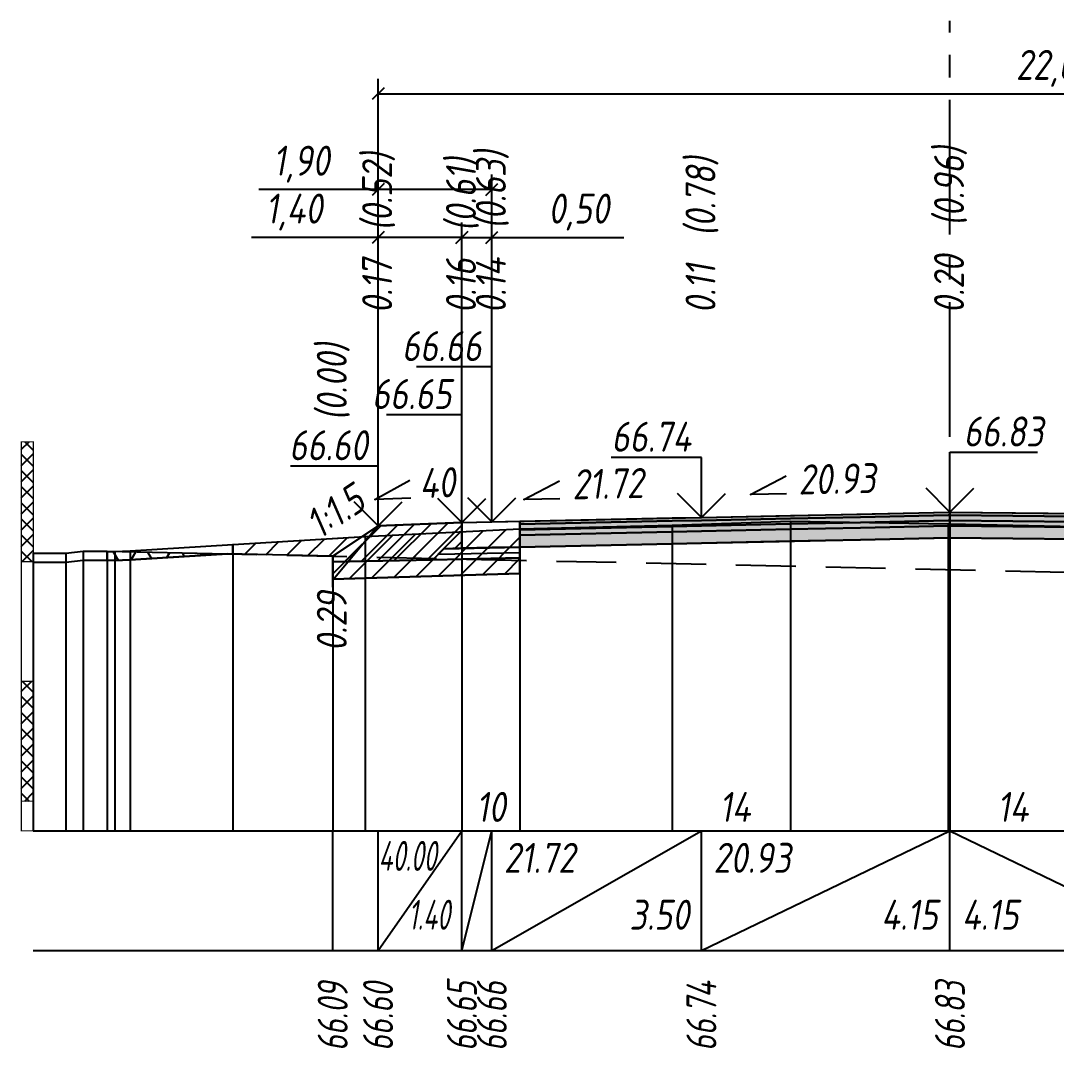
# Model space of a CAD drawing. Extents: x -717 to 1451, y -133302 to 233.
# Drawn here: x 78.9 to 165.4, y -40809.2 to -40723.4 of the extents above; entities that cross this region are included whole.
import ezdxf
from ezdxf.enums import TextEntityAlignment as Align

# ---------------------------------------------------------------- set-up
doc = ezdxf.new("R2010")
doc.units = 0
doc.linetypes.add('осевая2', pattern=[1.125, 0.75, -0.125, 0.125, -0.125])
doc.linetypes.add('штриховая', pattern=[0.75, 0.5, -0.25])
for name, color, linetype in [('Интерполированный поперечник', 2, 'Continuous'), ('Код_514', 1, 'Continuous'), ('Контур_0', 7, 'Continuous'), ('Контур_2521', 7, 'Continuous'), ('Контур_2564', 7, 'Continuous'), ('Контур_2660', 7, 'Continuous'), ('Контур_2665', 7, 'Continuous'), ('Контур_400', 7, 'Continuous'), ('Контур_508', 7, 'Continuous'), ('Контур_512', 7, 'Continuous'), ('Контур_513', 7, 'Continuous'), ('Контур_818', 7, 'Continuous'), ('Красный поперечник', 1, 'Continuous'), ('Линейка абсолютных высот', 7, 'Continuous'), ('Объём_2501', 7, 'Continuous'), ('Объём_2564', 7, 'Continuous'), ('Объём_2650', 7, 'Continuous'), ('Объём_2660', 7, 'Continuous'), ('Объём_2661', 7, 'Continuous'), ('Объём_2662', 7, 'Continuous'), ('Объём_2663', 7, 'Continuous'), ('Объём_2665', 7, 'Continuous'), ('Объём_2666', 7, 'Continuous'), ('Объём_2753', 7, 'Continuous'), ('Ось', 1, 'осевая2'), ('Откосы', 7, 'Continuous'), ('Отметки покрытия', 7, 'Continuous'), ('Рабочие отметки', 7, 'Continuous'), ('Рабочие отметки доп.', 7, 'Continuous'), ('Слои выравнивания', 7, 'Continuous'), ('Таблица', 7, 'Continuous'), ('Уклоны проезжей части', 7, 'Continuous'), ('Черный поперечник', 3, 'Continuous')]:
    doc.layers.add(name, color=color, linetype=linetype)
for name, color, linetype, true_color in [('Контур_2540', 2, 'Continuous', 0xffff00), ('Контур_2560', 2, 'Continuous', 0xffff00), ('Контур_2561', 7, 'Continuous', 0xff8040), ('Контур_2562', 3, 'Continuous', 0x00ff00), ('Контур_2563', 7, 'Continuous', 0xff8000), ('Контур_2570', 7, 'Continuous', 0x80ff00), ('Контур_2725', 7, 'Continuous', 0x323232), ('Контур_2736', 4, 'Continuous', 0x00ffff), ('Контур_2737', 4, 'Continuous', 0x00ffff), ('Контур_2738', 4, 'Continuous', 0x00ffff), ('Контур_2739', 4, 'Continuous', 0x00ffff), ('Контур_2741', 4, 'Continuous', 0x00ffff), ('Контур_2742', 4, 'Continuous', 0x00ffff), ('Контур_2743', 4, 'Continuous', 0x00ffff), ('Контур_2744', 7, 'Continuous', 0xa4ffff), ('Контур_2745', 7, 'Continuous', 0xa4ffff), ('Контур_2747', 4, 'Continuous', 0x00ffff), ('Контур_2748', 4, 'Continuous', 0x00ffff), ('Контур_2749', 4, 'Continuous', 0x00ffff), ('Контур_2750', 4, 'Continuous', 0x00ffff), ('Контур_2751', 4, 'Continuous', 0x00ffff), ('Контур_2752', 4, 'Continuous', 0x00ffff), ('Контур_2760', 7, 'Continuous', 0x323232), ('Контур_2761', 7, 'Continuous', 0x323232), ('Контур_2762', 7, 'Continuous', 0x323232), ('Контур_2763', 7, 'Continuous', 0x323232), ('Контур_402', 7, 'Continuous', 0xff6464), ('Контур_703', 4, 'Continuous', 0x00ffff), ('Контур_705', 4, 'Continuous', 0x00ffff), ('Контур_707', 4, 'Continuous', 0x00ffff), ('Контур_720', 131, 'Continuous', 0xaaffff), ('Объём_2500', 7, 'Continuous', 0xc0c0c0), ('Объём_2520', 7, 'Continuous', 0x80ffff), ('Объём_2540', 2, 'Continuous', 0xffff00), ('Объём_2560', 2, 'Continuous', 0xffff00), ('Объём_2561', 7, 'Continuous', 0xff8040), ('Объём_2562', 3, 'Continuous', 0x00ff00), ('Объём_2563', 7, 'Continuous', 0xff8000), ('Объём_2600', 7, 'Continuous', 0x808000), ('Объём_2746', 2, 'Continuous', 0xffff00)]:
    doc.layers.add(name, color=color, linetype=linetype, true_color=true_color)
doc.styles.get("Standard").update_dxf_attribs({"font": 'txt', "height": 2.5})
doc.styles.add('М', font='romand.shx', dxfattribs={"width": 0.8, "oblique": 10, "height": 2.5})
doc.dimstyles.new('ISO-25', dxfattribs={"dimtxt": 2.5, "dimasz": 2.5, "dimexe": 1.25, "dimexo": 0.625, "dimtad": 1, "dimtxsty": 'Standard', "dimcen": 2.5, "dimadec": 0, "dimazin": 0, "dimtfac": 1, "dimtmove": 0, "dimatfit": 3, "dimfxl": 1, "dimarcsym": 0})
pattern_1 = [(45.0000013, (0, 0), (-0.67351924, 0.67351921), []), (135.0000003, (0, 0), (-0.673519222, -0.67351923), [])]

# ---------------------------------------------------------------- blocks, each defined once
blk = doc.blocks.new('_Oblique')
at = {"color": 0, "linetype": 'ByBlock', "lineweight": -2}
blk.add_line((-0.5, -0.5), (0.5, 0.5), dxfattribs=at)
blk = doc.blocks.new('*D947')
at = {"color": 0, "lineweight": -2, "transparency": 16777216}
for p, q in [((108.787, -40764.975), (108.787, -40740.201)), ((115.787, -40764.695), (115.787, -40740.201)), ((108.787, -40741.451), (98.228, -40741.451)), ((115.787, -40741.451), (108.787, -40741.451))]:
    blk.add_line(p, q, dxfattribs=at)
at = {"layer": 'Defpoints', "color": 0, "transparency": 16777216}
for p in [(115.787, -40741.451), (108.787, -40765.6), (115.787, -40765.32)]:
    blk.add_point(p, dxfattribs=at)
at = {"color": 0, "lineweight": -2, "transparency": 16777216, "rotation": 180}
blk.add_blockref('_Oblique', (108.787, -40741.451), dxfattribs=at)
at = {"color": 0, "lineweight": -2, "transparency": 16777216}
blk.add_blockref('_Oblique', (115.787, -40741.451), dxfattribs=at)
at = {"color": 0, "transparency": 16777216, "insert": (101.768, -40739.338), "char_height": 2.5, "width": 8.75, "attachment_point": 5, "style": 'М'}
blk.add_mtext('1,40', dxfattribs=at)
blk = doc.blocks.new('*D949')
at = {"color": 0, "lineweight": -2, "transparency": 16777216}
for p, q in [((115.787, -40764.695), (115.787, -40740.201)), ((118.287, -40764.641), (118.287, -40740.201)), ((115.787, -40741.451), (118.287, -40741.451)), ((118.287, -40741.451), (129.308, -40741.451))]:
    blk.add_line(p, q, dxfattribs=at)
at = {"layer": 'Defpoints', "color": 0, "transparency": 16777216}
for p in [(118.287, -40741.451), (115.787, -40765.32), (118.287, -40765.266)]:
    blk.add_point(p, dxfattribs=at)
at = {"color": 0, "lineweight": -2, "transparency": 16777216, "rotation": 180}
blk.add_blockref('_Oblique', (115.787, -40741.451), dxfattribs=at)
at = {"color": 0, "lineweight": -2, "transparency": 16777216}
blk.add_blockref('_Oblique', (118.287, -40741.451), dxfattribs=at)
at = {"color": 0, "transparency": 16777216, "insert": (125.546, -40739.338), "char_height": 2.5, "width": 9.16667, "attachment_point": 5, "style": 'М'}
blk.add_mtext('0,50', dxfattribs=at)
blk = doc.blocks.new('*D952')
at = {"color": 0, "lineweight": -2, "transparency": 16777216}
for p, q in [((108.787, -40764.975), (108.787, -40736.201)), ((118.287, -40764.641), (118.287, -40736.201)), ((108.787, -40737.451), (98.839, -40737.451)), ((118.287, -40737.451), (108.787, -40737.451))]:
    blk.add_line(p, q, dxfattribs=at)
at = {"layer": 'Defpoints', "color": 0, "transparency": 16777216}
for p in [(118.287, -40737.451), (108.787, -40765.6), (118.287, -40765.266)]:
    blk.add_point(p, dxfattribs=at)
at = {"color": 0, "lineweight": -2, "transparency": 16777216, "rotation": 180}
blk.add_blockref('_Oblique', (108.787, -40737.451), dxfattribs=at)
at = {"color": 0, "lineweight": -2, "transparency": 16777216}
blk.add_blockref('_Oblique', (118.287, -40737.451), dxfattribs=at)
at = {"color": 0, "transparency": 16777216, "insert": (102.379, -40735.338), "char_height": 2.5, "width": 8.75, "attachment_point": 5, "style": 'М'}
blk.add_mtext('1,90', dxfattribs=at)
blk = doc.blocks.new('*D953')
at = {"color": 0, "lineweight": -2, "transparency": 16777216}
for p, q in [((108.787, -40764.975), (108.787, -40728.201)), ((221.787, -40764.563), (221.787, -40728.201)), ((108.787, -40729.451), (221.787, -40729.451))]:
    blk.add_line(p, q, dxfattribs=at)
at = {"layer": 'Defpoints', "color": 0, "transparency": 16777216}
for p in [(221.787, -40729.451), (108.787, -40765.6), (221.787, -40765.188)]:
    blk.add_point(p, dxfattribs=at)
at = {"color": 0, "lineweight": -2, "transparency": 16777216, "rotation": 180}
blk.add_blockref('_Oblique', (108.787, -40729.451), dxfattribs=at)
at = {"color": 0, "lineweight": -2, "transparency": 16777216}
blk.add_blockref('_Oblique', (221.787, -40729.451), dxfattribs=at)
at = {"color": 0, "transparency": 16777216, "insert": (165.287, -40727.338), "char_height": 2.5, "width": 12.08333, "attachment_point": 5, "style": 'М'}
blk.add_mtext('22,60', dxfattribs=at)

msp = doc.modelspace()

# ---------------------------------------------------------------- hatches: boundary and pattern name
at = {"layer": 'Линейка абсолютных высот'}
h = msp.add_hatch(dxfattribs=at)
h.set_pattern_fill('ANSI37', scale=0.3, style=0)
h.set_pattern_definition(pattern_1)
h.paths.add_polyline_path([(80, -40768.517), (80, -40758.517), (79, -40758.517), (79, -40768.517)])
h = msp.add_hatch(dxfattribs=at)
h.set_pattern_fill('ANSI37', scale=0.3, style=0)
h.set_pattern_definition(pattern_1)
h.paths.add_polyline_path([(80, -40788.517), (80, -40778.517), (79, -40778.517), (79, -40788.517)])
at = {"layer": 'Объём_2563'}
h = msp.add_hatch(dxfattribs=at)
h.set_pattern_fill('ANSI31', color=256, scale=0.3)
h.paths.add_polyline_path([(108.787, -40765.538), (115.787, -40765.258), (115.787, -40767.408), (114.287, -40767.44), (113.367, -40768.36), (105, -40768.542), (105, -40768.062)])
at = {"layer": 'Объём_2600'}
h = msp.add_hatch(dxfattribs=at)
h.set_pattern_fill('ANSI31', color=6, scale=0.4)
h.paths.add_polyline_path([(96.655, -40767.84), (96.655, -40767.09), (107.705, -40766.433), (120.636, -40765.794), (120.636, -40769.516), (105, -40769.985), (105, -40768.062), (96.174, -40767.87)])
h = msp.add_hatch(dxfattribs=at)
h.set_pattern_fill('HONEY', color=5, scale=0.3)
h.paths.add_polyline_path([(88.079, -40768.379), (86.796, -40768.428), (86.18, -40768.402), (86.18, -40767.652), (96.174, -40767.87)])
at = {"layer": 'Слои выравнивания'}
for color, points in [(2, [(120.636, -40765.152), (133.349, -40764.876), (135.787, -40764.823), (143.218, -40764.668), (149.053, -40764.546), (156.387, -40764.392), (156.537, -40764.389), (156.537, -40764.639), (156.387, -40764.642), (149.053, -40764.796), (143.218, -40764.918), (135.787, -40765.073), (133.349, -40765.126), (120.636, -40765.402)]), (3, [(120.636, -40765.402), (133.349, -40765.126), (135.787, -40765.073), (143.218, -40764.918), (149.053, -40764.796), (156.387, -40764.642), (156.537, -40764.639), (156.537, -40765.089), (156.387, -40765.092), (149.053, -40765.246), (143.218, -40765.368), (135.787, -40765.523), (133.349, -40765.576), (120.636, -40765.852)]), (4, [(120.636, -40765.852), (133.349, -40765.576), (135.787, -40765.523), (143.218, -40765.368), (149.053, -40765.246), (156.387, -40765.092), (156.537, -40765.089), (156.537, -40765.539), (156.387, -40765.542), (149.053, -40765.696), (143.218, -40765.818), (135.787, -40765.973), (133.349, -40766.026), (120.636, -40766.302)]), (2, [(156.537, -40764.389), (167.035, -40764.504), (167.035, -40764.754), (156.537, -40764.639)]), (3, [(156.537, -40764.639), (167.035, -40764.754), (167.035, -40765.204), (156.537, -40765.089)]), (4, [(156.537, -40765.089), (167.035, -40765.204), (167.035, -40765.654), (156.537, -40765.539)]), (5, [(120.636, -40766.302), (133.349, -40766.026), (135.787, -40765.973), (143.218, -40765.818), (149.053, -40765.696), (156.387, -40765.542), (156.537, -40765.539), (156.537, -40766.539), (156.387, -40766.542), (149.053, -40766.696), (143.218, -40766.818), (135.787, -40766.973), (133.349, -40767.026), (120.636, -40767.302)]), (5, [(156.537, -40765.539), (167.035, -40765.654), (167.035, -40766.654), (156.537, -40766.539)])]:
    msp.add_hatch(color=color, dxfattribs=at).paths.add_polyline_path(points)

# ---------------------------------------------------------------- linework, layer by layer
at = {"layer": 'Интерполированный поперечник', "linetype": 'штриховая', "ltscale": 10, "flags": 128}
msp.add_lwpolyline([(86.18, -40767.652), (194.967, -40770.023)], dxfattribs=at)
at = {"layer": 'Код_514'}
for p, q in [((105, -40801), (105, -40791)), ((108.787, -40801), (108.787, -40791)), ((108.787, -40801), (115.787, -40791)), ((115.787, -40801), (115.787, -40791)), ((115.787, -40801), (118.287, -40791)), ((118.287, -40801), (118.287, -40791)), ((118.287, -40801), (135.787, -40791)), ((135.787, -40801), (135.787, -40791)), ((135.787, -40801), (156.537, -40791)), ((156.537, -40801), (156.537, -40791)), ((156.537, -40791), (177.287, -40801))]:
    msp.add_line(p, q, dxfattribs=at)
at = {"layer": 'Контур_0', "flags": 128}
for points in [[(118.287, -40767.353), (115.787, -40767.408), (115.787, -40765.258), (120.636, -40765.152), (120.636, -40767.302), (118.287, -40767.353), (118.287, -40767.353)], [(108.787, -40765.538), (105, -40768.062), (105, -40768.062), (105, -40768.062), (105, -40768.062), (105, -40768.062), (105, -40768.062), (105, -40768.062), (105, -40768.062), (105, -40768.062), (105, -40768.062), (105, -40768.062), (105, -40768.062), (105, -40768.062), (105, -40768.062), (105, -40770.646)], [(108.787, -40765.538), (105, -40768.062), (105, -40768.062), (105, -40768.062), (105, -40768.062), (105, -40768.062), (105, -40768.062), (105, -40768.062), (105, -40768.062), (105, -40768.062), (105, -40768.062), (105, -40768.062), (105, -40768.062), (105, -40768.062), (105, -40768.062), (105, -40770.646), (105, -40770.646), (105, -40768.062), (105, -40768.062), (105, -40768.062), (105, -40768.062), (105, -40768.062), (105, -40768.062), (105, -40768.062), (105, -40768.062), (105, -40768.062), (105, -40768.062), (105, -40768.062), (105, -40768.062), (105, -40768.062)], [(105, -40768.542), (113.367, -40768.36), (114.287, -40767.44), (115.787, -40767.408)], [(114.287, -40767.44), (120.636, -40767.302), (120.636, -40768.202), (113.367, -40768.36), (114.287, -40767.44), (114.287, -40767.44)]]:
    msp.add_lwpolyline(points, dxfattribs=at)
at = {"layer": 'Контур_2521', "color": 250, "flags": 128}
msp.add_lwpolyline([(113.827, -40767.9), (120.636, -40767.752)], dxfattribs=at)
at = {"layer": 'Контур_2540', "flags": 128}
msp.add_lwpolyline([(113.367, -40768.36), (120.636, -40768.202), (120.636, -40769.516), (105, -40769.985), (105, -40768.542), (113.367, -40768.36), (113.367, -40768.36)], dxfattribs=at)
at = {"layer": 'Контур_2560', "flags": 128}
msp.add_lwpolyline([(108.787, -40765.538), (108.787, -40765.538), (108.787, -40765.538), (115.787, -40765.258)], dxfattribs=at)
at = {"layer": 'Контур_2561', "flags": 128}
msp.add_lwpolyline([(115.787, -40765.258), (115.787, -40765.258), (108.787, -40765.538), (108.787, -40765.538), (115.787, -40765.258)], dxfattribs=at)
at = {"layer": 'Контур_2562', "flags": 128}
msp.add_lwpolyline([(108.787, -40765.538), (108.787, -40765.538), (108.787, -40765.538), (108.787, -40765.538), (108.787, -40765.538)], dxfattribs=at)
at = {"layer": 'Контур_2563', "flags": 128}
msp.add_lwpolyline([(108.787, -40765.538), (115.787, -40765.258), (115.787, -40767.408), (114.287, -40767.44), (113.367, -40768.36), (105, -40768.542), (105, -40768.062), (108.787, -40765.538), (108.787, -40765.538)], dxfattribs=at)
at = {"layer": 'Контур_2564', "flags": 128}
msp.add_lwpolyline([(108.787, -40765.538), (115.787, -40765.258)], dxfattribs=at)
at = {"layer": 'Контур_2570', "flags": 128}
msp.add_lwpolyline([(80, -40768.574), (82.717, -40768.557), (84.152, -40768.402), (86.18, -40768.402), (86.18, -40768.402), (86.796, -40768.428), (88.079, -40768.379), (96.655, -40767.84), (96.655, -40767.09), (107.705, -40766.433), (120.636, -40765.794), (133.349, -40765.466), (143.218, -40765.151), (156.387, -40765.365), (156.537, -40765.368), (167.035, -40765.582)], dxfattribs=at)
at = {"layer": 'Контур_2660', "flags": 128}
msp.add_lwpolyline([(105, -40769.985), (120.636, -40769.516)], dxfattribs=at)
at = {"layer": 'Контур_2665', "flags": 128}
msp.add_lwpolyline([(108.787, -40765.538), (108.787, -40765.538)], dxfattribs=at)
at = {"layer": 'Контур_2725', "flags": 128}
msp.add_lwpolyline([(120.636, -40767.302), (133.349, -40767.026), (135.787, -40766.973), (143.218, -40766.818), (149.053, -40766.696), (156.387, -40766.542), (156.537, -40766.539), (167.035, -40766.654)], dxfattribs=at)
at = {"layer": 'Контур_2736', "flags": 128}
msp.add_lwpolyline([(108.787, -40765.538), (105, -40768.062)], dxfattribs=at)
at = {"layer": 'Контур_2737', "flags": 128}
msp.add_lwpolyline([(105, -40768.062), (105, -40768.062)], dxfattribs=at)
at = {"layer": 'Контур_2738', "flags": 128}
msp.add_lwpolyline([(105, -40768.062), (105, -40768.062)], dxfattribs=at)
at = {"layer": 'Контур_2739', "flags": 128}
msp.add_lwpolyline([(105, -40768.062), (105, -40768.062)], dxfattribs=at)
at = {"layer": 'Контур_2741', "flags": 128}
msp.add_lwpolyline([(105, -40768.062), (105, -40768.062)], dxfattribs=at)
at = {"layer": 'Контур_2742', "flags": 128}
msp.add_lwpolyline([(105, -40768.062), (105, -40768.062)], dxfattribs=at)
at = {"layer": 'Контур_2743', "flags": 128}
msp.add_lwpolyline([(105, -40768.062), (105, -40768.062)], dxfattribs=at)
at = {"layer": 'Контур_2744', "flags": 128}
msp.add_lwpolyline([(105, -40768.062), (105, -40768.062)], dxfattribs=at)
msp.add_lwpolyline([(105, -40768.062), (105, -40768.062)], dxfattribs=at)
msp.add_lwpolyline([(105, -40768.062), (105, -40768.062)], dxfattribs=at)
msp.add_lwpolyline([(105, -40768.062), (105, -40768.062)], dxfattribs=at)
msp.add_lwpolyline([(105, -40768.062), (105, -40768.062)], dxfattribs=at)
msp.add_lwpolyline([(105, -40768.062), (105, -40768.062)], dxfattribs=at)
at = {"layer": 'Контур_2745', "flags": 128}
msp.add_lwpolyline([(105, -40768.062), (105, -40768.062)], dxfattribs=at)
msp.add_lwpolyline([(105, -40768.062), (105, -40768.062)], dxfattribs=at)
msp.add_lwpolyline([(105, -40768.062), (105, -40768.062)], dxfattribs=at)
msp.add_lwpolyline([(105, -40768.062), (105, -40768.062)], dxfattribs=at)
msp.add_lwpolyline([(105, -40768.062), (105, -40768.062)], dxfattribs=at)
msp.add_lwpolyline([(105, -40768.062), (105, -40768.062)], dxfattribs=at)
at = {"layer": 'Контур_2747', "flags": 128}
msp.add_lwpolyline([(105, -40768.062), (105, -40768.062)], dxfattribs=at)
at = {"layer": 'Контур_2748', "flags": 128}
msp.add_lwpolyline([(105, -40768.062), (105, -40768.062)], dxfattribs=at)
at = {"layer": 'Контур_2749', "flags": 128}
msp.add_lwpolyline([(105, -40768.062), (105, -40768.062)], dxfattribs=at)
at = {"layer": 'Контур_2750', "flags": 128}
msp.add_lwpolyline([(105, -40768.062), (105, -40768.062)], dxfattribs=at)
at = {"layer": 'Контур_2751', "flags": 128}
msp.add_lwpolyline([(105, -40768.062), (105, -40768.062)], dxfattribs=at)
at = {"layer": 'Контур_2752', "flags": 128}
msp.add_lwpolyline([(105, -40768.062), (105, -40768.062)], dxfattribs=at)
at = {"layer": 'Контур_2760', "flags": 128}
msp.add_lwpolyline([(120.636, -40765.152), (133.349, -40764.876), (135.787, -40764.823), (143.218, -40764.668), (149.053, -40764.546), (156.387, -40764.392), (156.537, -40764.389), (167.035, -40764.504)], dxfattribs=at)
at = {"layer": 'Контур_2761', "flags": 128}
msp.add_lwpolyline([(120.636, -40765.402), (133.349, -40765.126), (135.787, -40765.073), (143.218, -40764.918), (149.053, -40764.796), (156.387, -40764.642), (156.537, -40764.639), (167.035, -40764.754)], dxfattribs=at)
at = {"layer": 'Контур_2762', "flags": 128}
msp.add_lwpolyline([(120.636, -40765.852), (133.349, -40765.576), (135.787, -40765.523), (143.218, -40765.368), (149.053, -40765.246), (156.387, -40765.092), (156.537, -40765.089), (167.035, -40765.204)], dxfattribs=at)
at = {"layer": 'Контур_2763', "flags": 128}
msp.add_lwpolyline([(120.636, -40766.302), (133.349, -40766.026), (135.787, -40765.973), (143.218, -40765.818), (149.053, -40765.696), (156.387, -40765.542), (156.537, -40765.539), (167.035, -40765.654)], dxfattribs=at)
at = {"layer": 'Контур_400', "flags": 128}
for points in [[(115.787, -40765.258), (118.287, -40765.203), (118.287, -40765.203), (118.287, -40765.203), (118.287, -40765.203), (118.287, -40765.203), (118.287, -40765.203), (135.787, -40764.823), (156.537, -40764.389)], [(156.537, -40764.389), (177.287, -40764.617), (194.787, -40764.817), (194.787, -40764.817), (194.787, -40764.817), (194.787, -40764.817), (212.287, -40765.017), (212.287, -40765.017), (214.787, -40765.045)]]:
    msp.add_lwpolyline(points, dxfattribs=at)
at = {"layer": 'Контур_402', "flags": 128}
msp.add_lwpolyline([(105, -40769.985), (120.636, -40769.516), (120.636, -40767.302), (135.787, -40766.973), (156.537, -40766.539), (167.035, -40766.654), (167.035, -40768.754), (230.067, -40770.645)], dxfattribs=at)
at = {"layer": 'Контур_508', "flags": 128}
msp.add_lwpolyline([(105, -40769.985), (120.636, -40769.516), (120.636, -40767.302), (135.787, -40766.973), (156.537, -40766.539), (167.035, -40766.654), (167.035, -40768.754), (230.067, -40770.645), (230.595, -40770.997), (232.595, -40770.997), (233.108, -40770.654)], dxfattribs=at)
at = {"layer": 'Контур_512', "flags": 128}
msp.add_lwpolyline([(105, -40769.985), (120.636, -40769.516)], dxfattribs=at)
at = {"layer": 'Контур_513', "flags": 128}
msp.add_lwpolyline([(105, -40769.985), (120.636, -40769.516), (120.636, -40767.302), (135.787, -40766.973), (156.537, -40766.539), (167.035, -40766.654), (167.035, -40768.754), (230.067, -40770.645), (230.595, -40770.997), (232.595, -40770.997), (233.108, -40770.654)], dxfattribs=at)
at = {"layer": 'Контур_703', "flags": 128}
for points in [[(108.787, -40765.538), (105, -40768.062)], [(105, -40768.062), (105, -40770.646)]]:
    msp.add_lwpolyline(points, dxfattribs=at)
at = {"layer": 'Контур_705', "flags": 128}
msp.add_lwpolyline([(105, -40768.062), (105, -40768.062)], dxfattribs=at)
at = {"layer": 'Контур_707', "flags": 128}
msp.add_lwpolyline([(105, -40770.646), (105, -40768.062)], dxfattribs=at)
at = {"layer": 'Контур_720', "flags": 128}
msp.add_lwpolyline([(105, -40770.646), (105, -40770.646)], dxfattribs=at)
at = {"layer": 'Контур_818', "flags": 128}
msp.add_lwpolyline([(105, -40766.594), (107.705, -40766.433), (120.636, -40765.794), (133.349, -40765.466), (143.218, -40765.151), (156.387, -40765.365), (156.537, -40765.368), (167.035, -40765.582), (181.523, -40765.872), (189.619, -40766.392), (189.619, -40767.142), (193.776, -40770.23), (194.967, -40770.773), (194.967, -40770.773), (198.903, -40770.808), (203.939, -40769.691), (208.161, -40769.42), (225.445, -40771.432), (227.781, -40771.75), (233.108, -40771.404)], dxfattribs=at)
at = {"layer": 'Красный поперечник'}
for p, q in [((118.287, -40765.203), (135.787, -40764.823)), ((135.787, -40764.823), (156.537, -40764.389)), ((156.537, -40764.389), (177.287, -40764.617)), ((105, -40768.062), (108.787, -40765.538)), ((108.787, -40765.538), (115.787, -40765.258)), ((115.787, -40765.258), (118.287, -40765.203)), ((105, -40769.985), (105, -40791)), ((120.636, -40769.516), (120.636, -40791))]:
    msp.add_line(p, q, dxfattribs=at)
at = {"layer": 'Линейка абсолютных высот', "color": 7, "const_width": 0.1, "flags": 128}
for points in [[(80, -40768.517), (80, -40758.517), (79, -40758.517), (79, -40768.517), (80, -40768.517)], [(80, -40778.517), (80, -40768.517), (79, -40768.517), (79, -40778.517), (80, -40778.517)], [(80, -40788.517), (80, -40778.517), (79, -40778.517), (79, -40788.517), (80, -40788.517)], [(80, -40791), (80, -40788.517), (79, -40788.517), (79, -40791), (80, -40791)]]:
    msp.add_lwpolyline(points, dxfattribs=at)
at = {"layer": 'Объём_2500', "flags": 128}
msp.add_lwpolyline([(118.287, -40767.353), (115.787, -40767.408), (115.787, -40765.258), (120.636, -40765.152), (120.636, -40767.302), (118.287, -40767.353), (118.287, -40767.353)], dxfattribs=at)
at = {"layer": 'Объём_2501', "flags": 128}
for points in [[(115.787, -40765.258), (118.287, -40765.203), (118.287, -40765.203), (118.287, -40765.203), (118.287, -40765.203), (118.287, -40765.203), (118.287, -40765.203), (135.787, -40764.823), (156.537, -40764.389)], [(156.537, -40764.389), (177.287, -40764.617), (194.787, -40764.817), (194.787, -40764.817), (194.787, -40764.817), (194.787, -40764.817), (212.287, -40765.017), (212.287, -40765.017), (214.787, -40765.045)]]:
    msp.add_lwpolyline(points, dxfattribs=at)
at = {"layer": 'Объём_2520', "color": 250, "flags": 128}
msp.add_lwpolyline([(114.287, -40767.44), (120.636, -40767.302), (120.636, -40768.202), (113.367, -40768.36), (114.287, -40767.44), (114.287, -40767.44)], dxfattribs=at)
at = {"layer": 'Объём_2540', "flags": 128}
msp.add_lwpolyline([(113.367, -40768.36), (120.636, -40768.202), (120.636, -40769.516), (105, -40769.985), (105, -40768.542), (113.367, -40768.36), (113.367, -40768.36)], dxfattribs=at)
at = {"layer": 'Объём_2560', "flags": 128}
msp.add_lwpolyline([(108.787, -40765.538), (108.787, -40765.538), (108.787, -40765.538), (115.787, -40765.258)], dxfattribs=at)
at = {"layer": 'Объём_2561', "flags": 128}
msp.add_lwpolyline([(115.787, -40765.258), (115.787, -40765.258), (108.787, -40765.538), (108.787, -40765.538), (115.787, -40765.258)], dxfattribs=at)
at = {"layer": 'Объём_2562', "flags": 128}
msp.add_lwpolyline([(108.787, -40765.538), (108.787, -40765.538), (108.787, -40765.538), (108.787, -40765.538), (108.787, -40765.538)], dxfattribs=at)
at = {"layer": 'Объём_2563', "color": 250, "flags": 128}
msp.add_lwpolyline([(108.787, -40765.538), (115.787, -40765.258), (115.787, -40767.408), (114.287, -40767.44), (113.367, -40768.36), (105, -40768.542), (105, -40768.062), (108.787, -40765.538), (108.787, -40765.538)], dxfattribs=at)
at = {"layer": 'Объём_2564', "flags": 128}
msp.add_lwpolyline([(108.787, -40765.538), (115.787, -40765.258)], dxfattribs=at)
at = {"layer": 'Объём_2600', "color": 5, "flags": 128}
msp.add_lwpolyline([(88.079, -40768.379), (86.796, -40768.428), (86.18, -40768.402), (86.18, -40767.652), (96.174, -40767.87), (88.079, -40768.379), (88.079, -40768.379)], dxfattribs=at)
at = {"layer": 'Объём_2650', "color": 6, "flags": 128}
msp.add_lwpolyline([(96.655, -40767.84), (96.655, -40767.09), (107.705, -40766.433), (120.636, -40765.794), (120.636, -40769.516), (105, -40769.985), (105, -40768.062), (96.174, -40767.87), (96.655, -40767.84), (96.655, -40767.84)], dxfattribs=at)
at = {"layer": 'Объём_2660', "flags": 128}
msp.add_lwpolyline([(105, -40769.985), (120.636, -40769.516)], dxfattribs=at)
at = {"layer": 'Объём_2661', "flags": 128}
msp.add_lwpolyline([(108.787, -40765.538), (105, -40768.062), (105, -40770.076)], dxfattribs=at)
at = {"layer": 'Объём_2662', "flags": 128}
msp.add_lwpolyline([(105, -40770.076), (105, -40768.062)], dxfattribs=at)
at = {"layer": 'Объём_2663', "flags": 128}
msp.add_lwpolyline([(105, -40770.076), (105, -40770.646), (105, -40770.076)], dxfattribs=at)
at = {"layer": 'Объём_2665', "flags": 128}
msp.add_lwpolyline([(108.787, -40765.538), (108.787, -40765.538)], dxfattribs=at)
at = {"layer": 'Объём_2666', "flags": 128}
msp.add_lwpolyline([(108.787, -40765.538), (105, -40770.076)], dxfattribs=at)
at = {"layer": 'Объём_2746', "flags": 128}
msp.add_lwpolyline([(107.705, -40766.433), (120.636, -40765.794), (120.636, -40769.516), (105, -40769.985), (105, -40768.062), (107.418, -40766.451), (107.705, -40766.433), (107.705, -40766.433)], dxfattribs=at)
at = {"layer": 'Объём_2753', "flags": 128}
msp.add_lwpolyline([(120.636, -40765.152), (120.636, -40765.152)], dxfattribs=at)
at = {"layer": 'Ось', "ltscale": 15}
msp.add_line((156.537, -40774.971), (156.537, -40723.36), dxfattribs=at)
at = {"layer": 'Откосы', "color": 1, "flags": 128}
for points in [[(142.886, -40762.864), (139.886, -40762.926), (142.854, -40761.364)], [(111.511, -40763.217), (108.513, -40763.337), (111.451, -40761.718)], [(123.96, -40763.269), (120.961, -40763.334), (123.927, -40761.769)]]:
    msp.add_lwpolyline(points, dxfattribs=at)
at = {"layer": 'Отметки покрытия', "color": 1}
for p, q in [((118.287, -40752.258), (111.987, -40752.258)), ((118.287, -40765.203), (118.287, -40752.258)), ((115.787, -40756.258), (109.487, -40756.258)), ((115.787, -40765.258), (115.787, -40756.258)), ((135.787, -40759.823), (128.237, -40759.823)), ((135.787, -40764.823), (135.787, -40759.823)), ((156.537, -40764.389), (156.537, -40759.389)), ((156.537, -40759.389), (163.837, -40759.389)), ((108.787, -40760.538), (101.487, -40760.538)), ((108.787, -40765.538), (108.787, -40760.538)), ((156.537, -40764.389), (154.537, -40762.389)), ((156.537, -40764.389), (158.537, -40762.389)), ((115.787, -40765.258), (113.787, -40763.258)), ((115.787, -40765.258), (117.787, -40763.258)), ((118.287, -40765.203), (116.287, -40763.203)), ((118.287, -40765.203), (120.287, -40763.203)), ((135.787, -40764.823), (133.787, -40762.823)), ((135.787, -40764.823), (137.787, -40762.823)), ((108.787, -40765.538), (106.787, -40763.538)), ((108.787, -40765.538), (110.787, -40763.538))]:
    msp.add_line(p, q, dxfattribs=at)
at = {"layer": 'Слои выравнивания'}
for p, q in [((120.636, -40765.152), (120.636, -40791)), ((156.537, -40764.389), (156.537, -40791)), ((115.787, -40765.258), (115.787, -40791))]:
    msp.add_line(p, q, dxfattribs=at)
at = {"layer": 'Слои выравнивания', "color": 2, "flags": 128}
for points in [[(120.636, -40765.152), (133.349, -40764.876), (135.787, -40764.823), (143.218, -40764.668), (149.053, -40764.546), (156.387, -40764.392), (156.537, -40764.389), (156.537, -40764.639), (156.387, -40764.642), (149.053, -40764.796), (143.218, -40764.918), (135.787, -40765.073), (133.349, -40765.126), (120.636, -40765.402)], [(156.537, -40764.389), (167.035, -40764.504), (167.035, -40764.754), (156.537, -40764.639)]]:
    msp.add_lwpolyline(points, close=True, dxfattribs=at)
at = {"layer": 'Слои выравнивания', "color": 3, "flags": 128}
for points in [[(120.636, -40765.402), (133.349, -40765.126), (135.787, -40765.073), (143.218, -40764.918), (149.053, -40764.796), (156.387, -40764.642), (156.537, -40764.639), (156.537, -40765.089), (156.387, -40765.092), (149.053, -40765.246), (143.218, -40765.368), (135.787, -40765.523), (133.349, -40765.576), (120.636, -40765.852)], [(156.537, -40764.639), (167.035, -40764.754), (167.035, -40765.204), (156.537, -40765.089)]]:
    msp.add_lwpolyline(points, close=True, dxfattribs=at)
at = {"layer": 'Слои выравнивания', "color": 4, "flags": 128}
for points in [[(120.636, -40765.852), (133.349, -40765.576), (135.787, -40765.523), (143.218, -40765.368), (149.053, -40765.246), (156.387, -40765.092), (156.537, -40765.089), (156.537, -40765.539), (156.387, -40765.542), (149.053, -40765.696), (143.218, -40765.818), (135.787, -40765.973), (133.349, -40766.026), (120.636, -40766.302)], [(156.537, -40765.089), (167.035, -40765.204), (167.035, -40765.654), (156.537, -40765.539)]]:
    msp.add_lwpolyline(points, close=True, dxfattribs=at)
at = {"layer": 'Слои выравнивания', "color": 5, "flags": 128}
for points in [[(120.636, -40766.302), (133.349, -40766.026), (135.787, -40765.973), (143.218, -40765.818), (149.053, -40765.696), (156.387, -40765.542), (156.537, -40765.539), (156.537, -40766.539), (156.387, -40766.542), (149.053, -40766.696), (143.218, -40766.818), (135.787, -40766.973), (133.349, -40767.026), (120.636, -40767.302)], [(156.537, -40765.539), (167.035, -40765.654), (167.035, -40766.654), (156.537, -40766.539)]]:
    msp.add_lwpolyline(points, close=True, dxfattribs=at)
at = {"layer": 'Таблица'}
for p, q in [((80, -40791), (258.108, -40791)), ((80, -40801), (258.108, -40801))]:
    msp.add_line(p, q, dxfattribs=at)
at = {"layer": 'Черный поперечник', "color": 7}
for p, q in [((143.218, -40765.151), (143.218, -40791)), ((120.636, -40765.794), (120.636, -40791)), ((133.349, -40765.466), (133.349, -40791)), ((156.387, -40765.365), (156.387, -40791)), ((156.537, -40765.368), (156.537, -40791)), ((107.705, -40766.433), (107.705, -40791)), ((84.152, -40767.652), (84.152, -40791)), ((86.18, -40767.652), (86.18, -40791)), ((86.796, -40767.678), (86.796, -40791)), ((88.079, -40767.629), (88.079, -40791)), ((96.655, -40767.09), (96.655, -40791)), ((80, -40767.824), (80, -40791)), ((82.717, -40767.807), (82.717, -40791))]:
    msp.add_line(p, q, dxfattribs=at)
at = {"layer": 'Черный поперечник', "flags": 128}
msp.add_lwpolyline([(80, -40767.824), (82.717, -40767.807), (84.152, -40767.652), (86.18, -40767.652), (86.796, -40767.678), (88.079, -40767.629), (96.655, -40767.09), (107.705, -40766.433), (120.636, -40765.794), (133.349, -40765.466), (143.218, -40765.151), (156.387, -40765.365), (156.537, -40765.368), (167.035, -40765.582), (181.523, -40765.872), (189.619, -40766.392), (193.776, -40769.48), (194.967, -40770.023), (198.903, -40770.058), (203.939, -40768.941), (208.161, -40768.67), (225.445, -40770.682), (227.781, -40771), (258.108, -40769.032)], dxfattribs=at)

# ---------------------------------------------------------------- texts
at = {"layer": 'Код_514', "style": 'М', "oblique": 10}
for s, width, p in [('40.00', 0.6, (108.818, -40791.839)), ('21.72', 0.8, (119.287, -40792)), ('20.93', 0.8, (136.787, -40792))]:
    msp.add_text(s, height=2.5, dxfattribs=dict(at, width=width)).set_placement(p, align=Align.TOP_LEFT)
for s, width, p in [('1.40', 0.6, (114.787, -40800)), ('3.50', 0.8, (134.787, -40800)), ('4.15', 0.8, (155.537, -40800))]:
    msp.add_text(s, height=2.5, dxfattribs=dict(at, width=width)).set_placement(p, align=Align.BOTTOM_RIGHT)
at = {"layer": 'Код_514', "style": 'М', "oblique": 10, "width": 0.8}
msp.add_text('4.15', height=2.5, dxfattribs=at).set_placement((157.537, -40800), align=Align.BOTTOM_LEFT)
at = {"layer": 'Код_514', "style": 'М', "oblique": 10, "width": 0.7}
for s, p in [('66.09', (105, -40809.382)), ('66.60', (108.787, -40809.382)), ('66.65', (115.787, -40809.382)), ('66.66', (118.287, -40809.382)), ('66.74', (135.787, -40809.382)), ('66.83', (156.537, -40809.382))]:
    msp.add_text(s, height=2.5, rotation=90, dxfattribs=at).set_placement(p, align=Align.MIDDLE_LEFT)
at = {"layer": 'Отметки покрытия', "color": 1, "style": 'М', "oblique": 10, "width": 0.8}
for s, p in [('66.66', (117.428, -40752.526)), ('66.65', (114.928, -40756.526)), ('66.74', (134.928, -40760.092)), ('66.60', (107.928, -40760.806))]:
    msp.add_text(s, height=2.5, dxfattribs=at).set_placement(p, align=Align.BOTTOM_RIGHT)
msp.add_text('66.83', height=2.5, dxfattribs=at).set_placement((157.678, -40759.658), align=Align.BOTTOM_LEFT)
at = {"layer": 'Рабочие отметки', "color": 1, "style": 'М', "oblique": 10, "width": 0.8}
for s, p in [('0.17', (108.709, -40747.795)), ('0.16', (115.709, -40747.795)), ('0.14', (118.209, -40747.795)), ('0.11', (135.709, -40747.795)), ('0.20', (156.459, -40747.795))]:
    msp.add_text(s, height=2.5, rotation=90, dxfattribs=at).set_placement(p, align=Align.MIDDLE_LEFT)
msp.add_text('0.29', height=2.5, rotation=90, dxfattribs=at).set_placement((104.922, -40771.007), align=Align.MIDDLE_RIGHT)
at = {"layer": 'Рабочие отметки доп.', "color": 1, "style": 'М', "oblique": 10, "width": 0.8}
for s, p in [('(0.63)', (118.209, -40740.745)), ('(0.96)', (156.459, -40740.495)), ('(0.52)', (108.709, -40740.895)), ('(0.61)', (115.709, -40740.945)), ('(0.78)', (135.709, -40741.345)), ('(0.00)', (104.922, -40756.732))]:
    msp.add_text(s, height=2.5, rotation=90, dxfattribs=at).set_placement(p, align=Align.MIDDLE_LEFT)
at = {"layer": 'Слои выравнивания', "style": 'М', "oblique": 10, "width": 0.8}
for s, p in [('10', (118.212, -40791)), ('14', (138.587, -40791)), ('14', (161.786, -40791))]:
    msp.add_text(s, height=2.5, dxfattribs=at).set_placement(p, align=Align.BOTTOM_CENTER)
at = {"layer": 'Уклоны проезжей части', "color": 1, "style": 'М', "oblique": 10, "width": 0.8}
for s, rotation, p in [('40', 2.29061, (113.815, -40763.933)), ('21.72', 1.24409, (128.02, -40764.014)), ('20.93', 1.19914, (147.146, -40763.606)), ('1:1.5', 33.69007, (106.339, -40765.968))]:
    msp.add_text(s, height=2.5, rotation=rotation, dxfattribs=at).set_placement(p, align=Align.BOTTOM_CENTER)

# ---------------------------------------------------------------- dimensions: what is measured, and where the dimension line sits
at = {"color": 5}
dim = msp.add_linear_dim(base=(221.787, -40729.451), p1=(108.787, -40765.6), p2=(221.787, -40765.188), angle=180, dimstyle='ISO-25', override={"dimasz": 1, "dimlfac": 0.2, "dimzin": 0, "dimtxsty": 'М', "dimblk1": 'Oblique', "dimblk2": 'Oblique', "dimsah": 1}, dxfattribs=at)
dim.commit()
dim.dimension.update_dxf_attribs({"geometry": '*D953', "text_midpoint": (165.287, -40727.338)})
for base, p1, p2, picture, middle in [((118.287, -40737.451), (108.787, -40765.6), (118.287, -40765.266), '*D952', (102.379, -40737.451)), ((115.787, -40741.451), (108.787, -40765.6), (115.787, -40765.32), '*D947', (101.768, -40741.451)), ((118.287, -40741.451), (115.787, -40765.32), (118.287, -40765.266), '*D949', (125.546, -40741.451))]:
    dim = msp.add_linear_dim(base=base, p1=p1, p2=p2, angle=180, dimstyle='ISO-25', override={"dimasz": 1, "dimlfac": 0.2, "dimzin": 0, "dimtxsty": 'М', "dimblk1": 'Oblique', "dimblk2": 'Oblique', "dimsah": 1}, dxfattribs=at)
    dim.commit()
    dim.dimension.update_dxf_attribs({"geometry": picture, "text_midpoint": middle, "dimtype": 160})

doc.saveas('drawing.dxf')
